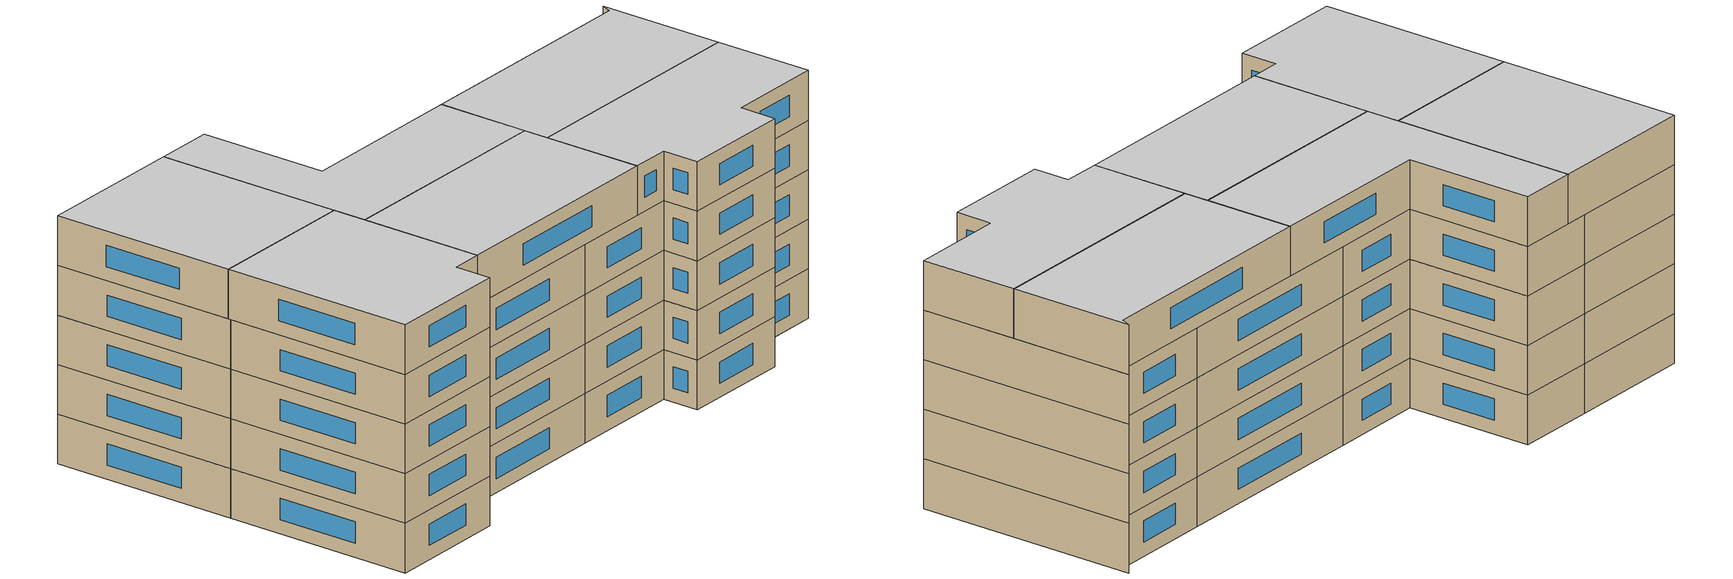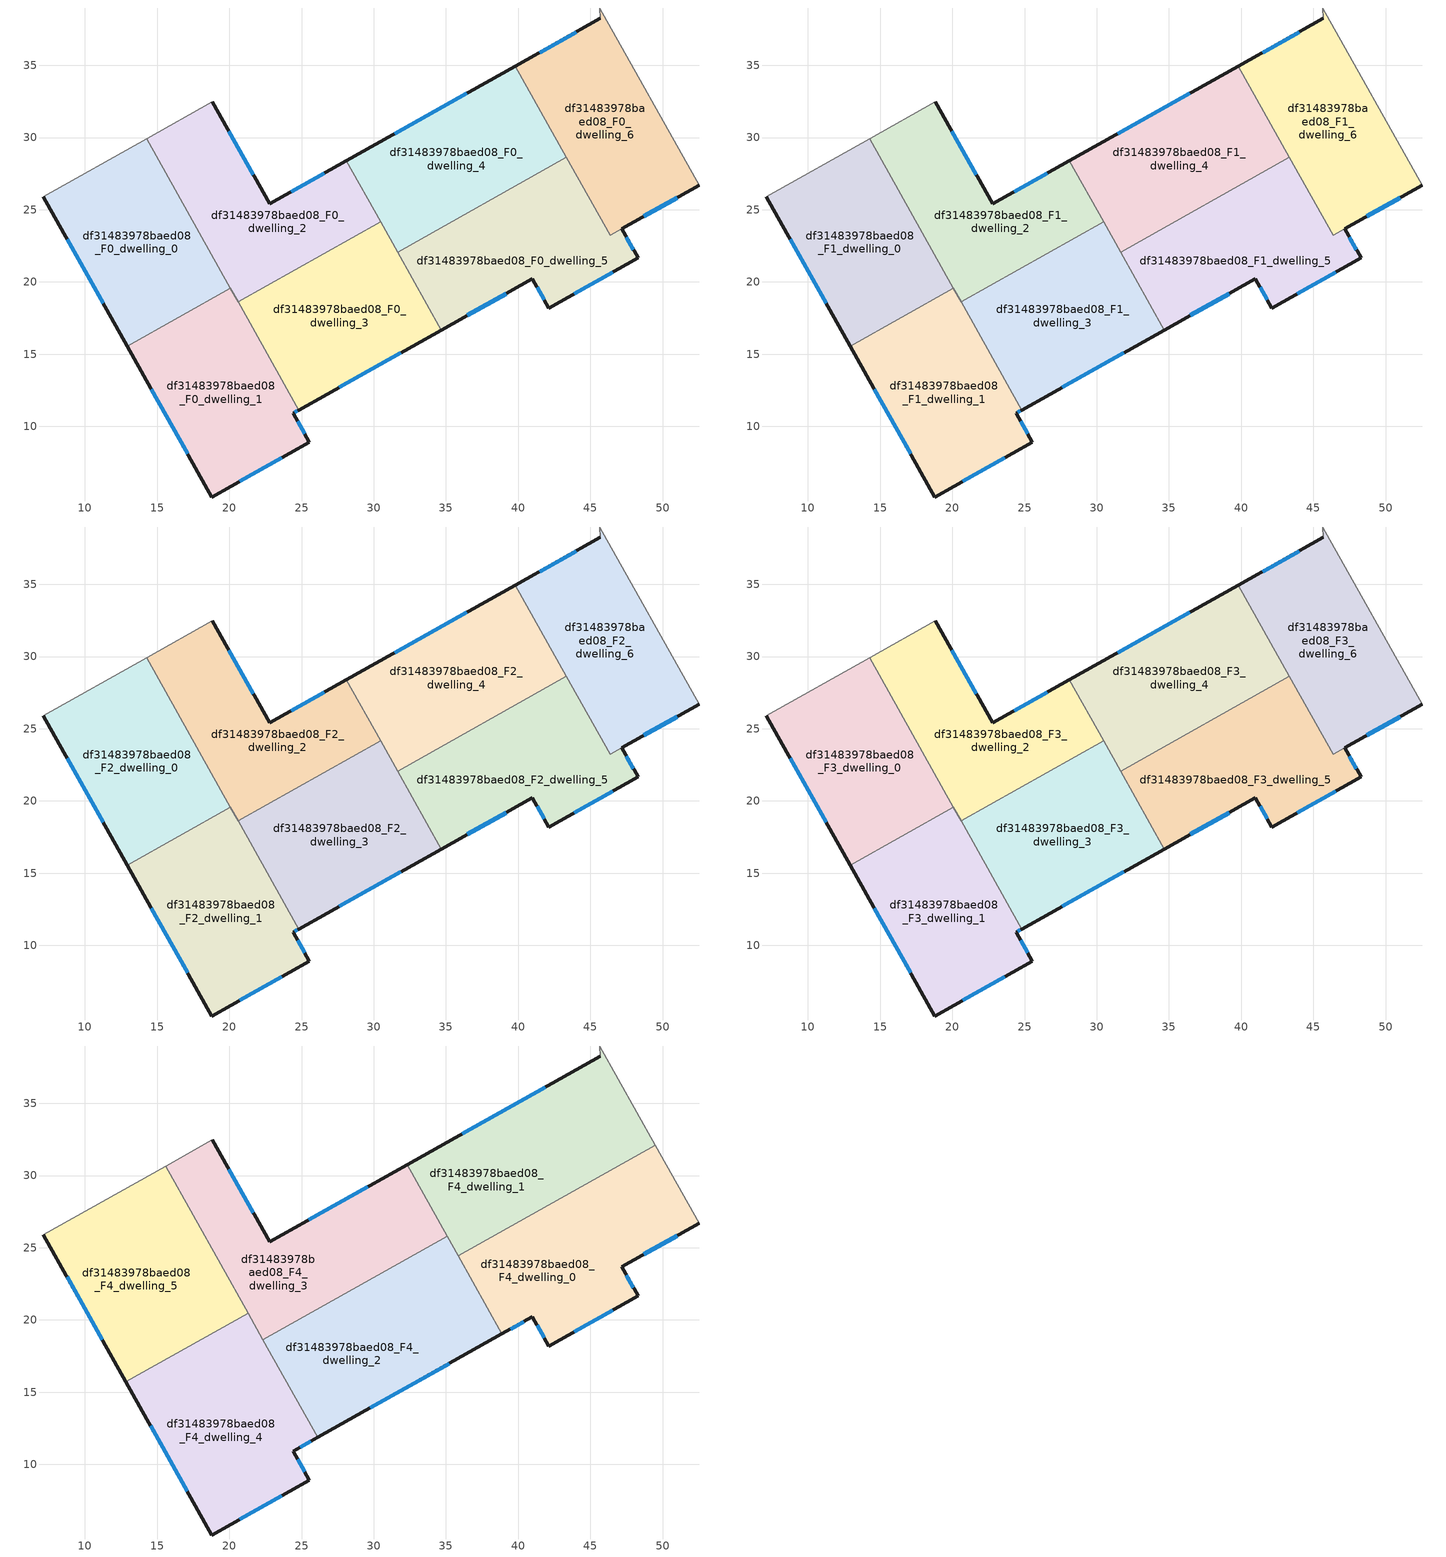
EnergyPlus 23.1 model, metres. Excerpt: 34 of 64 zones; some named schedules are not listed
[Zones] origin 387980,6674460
df31483978baed08_F0_dwelling_0
 floor ground (EU_floor_Construction): 14.27,29.92 20.07,19.57 12.93,15.57 7.12,25.91 z0
 wall outside (EU_wall_Construction): 7.12,25.91 12.93,15.57 z0:3
 wall to df31483978baed08_F0_dwelling_1 (EU_wall_Construction): 12.93,15.57 20.07,19.57 z0:3
 wall adiabatic (EU_wall_Construction): 14.27,29.92 7.12,25.91 z0:3
 wall to df31483978baed08_F0_dwelling_2 (EU_wall_Construction): 20.07,19.57 14.27,29.92 z0:3
 window (EU_Window_Construction): 8.78,22.96 11.27,18.52 z0.86:2.14
df31483978baed08_F0_dwelling_1
 floor ground (EU_floor_Construction): 20.07,19.57 24.8,11.13 24.42,10.91 25.55,8.9 18.79,5.11 12.93,15.57 z0
 wall outside (EU_wall_Construction): 12.93,15.57 18.79,5.11 25.55,8.9 24.42,10.91 24.8,11.13 z0:3
 wall to df31483978baed08_F0_dwelling_3 (EU_wall_Construction): 24.8,11.13 20.6,18.62 z0:3
 wall to df31483978baed08_F0_dwelling_2 (EU_wall_Construction): 20.6,18.62 20.07,19.57 z0:3
 window (EU_Window_Construction): 14.6,12.58 17.11,8.1 / 24.53,10.98 24.69,11.07 / 25.23,9.48 24.74,10.34 / 20.72,6.19 23.62,7.82 z0.86:2.14
df31483978baed08_F0_dwelling_2
 floor ground (EU_floor_Construction): 28.1,28.38 30.48,24.15 20.6,18.62 14.27,29.92 18.82,32.47 22.78,25.4 z0
 wall outside (EU_wall_Construction): 28.1,28.38 22.78,25.4 18.82,32.47 z0:3
 wall to df31483978baed08_F0_dwelling_3 (EU_wall_Construction): 20.6,18.62 30.48,24.15 z0:3
 wall adiabatic (EU_wall_Construction): 18.82,32.47 14.27,29.92 z0:3
 wall to df31483978baed08_F0_dwelling_4 (EU_wall_Construction): 30.48,24.15 28.1,28.38 z0:3
 window (EU_Window_Construction): 21.65,27.42 19.95,30.45 / 26.58,27.53 24.3,26.25 z0.86:2.14
df31483978baed08_F0_dwelling_3
 floor ground (EU_floor_Construction): 30.48,24.15 34.67,16.67 24.8,11.13 20.6,18.62 z0
 wall outside (EU_wall_Construction): 24.8,11.13 34.67,16.67 z0:3
 wall to df31483978baed08_F0_dwelling_5 (EU_wall_Construction): 34.67,16.67 31.65,22.06 z0:3
 wall to df31483978baed08_F0_dwelling_4 (EU_wall_Construction): 31.65,22.06 30.48,24.15 z0:3
 window (EU_Window_Construction): 27.62,12.71 31.85,15.09 z0.86:2.14
df31483978baed08_F0_dwelling_4
 floor ground (EU_floor_Construction): 39.8,34.94 43.34,28.62 31.65,22.06 28.1,28.38 z0
 wall outside (EU_wall_Construction): 39.8,34.94 28.1,28.38 z0:3
 wall to df31483978baed08_F0_dwelling_5 (EU_wall_Construction): 31.65,22.06 43.34,28.62 z0:3
 wall to df31483978baed08_F0_dwelling_6 (EU_wall_Construction): 43.34,28.62 39.8,34.94 z0:3
 window (EU_Window_Construction): 36.46,33.07 31.44,30.26 z0.86:2.14
df31483978baed08_F0_dwelling_5
 floor ground (EU_floor_Construction): 43.34,28.62 46.36,23.23 47.17,23.68 48.31,21.66 42.12,18.19 40.99,20.21 34.67,16.67 31.65,22.06 z0
 wall outside (EU_wall_Construction): 40.99,20.21 42.12,18.19 48.31,21.66 47.17,23.68 / 34.67,16.67 40.98,20.21 z0:3
 wall to df31483978baed08_F0_dwelling_6 (EU_wall_Construction): 47.17,23.68 46.36,23.23 43.34,28.62 z0:3
 window (EU_Window_Construction): 43.89,19.18 46.54,20.67 / 41.31,19.64 41.8,18.77 / 36.48,17.68 39.18,19.2 / 47.98,22.24 47.5,23.1 z0.86:2.14
df31483978baed08_F0_dwelling_6
 floor ground (EU_floor_Construction): 45.7,38.25 45.64,38.97 52.53,26.69 46.36,23.23 39.8,34.94 z0
 wall outside (EU_wall_Construction): 45.7,38.25 39.8,34.94 / 47.18,23.68 52.53,26.69 z0:3
 wall adiabatic (EU_wall_Construction): 52.53,26.69 45.64,38.97 45.7,38.25 z0:3
 window (EU_Window_Construction): 44.01,37.3 41.48,35.89 / 48.71,24.54 51,25.83 z0.86:2.14
df31483978baed08_F1_dwelling_0
 floor to df31483978baed08_F0_dwelling_0 (EU_floor_Construction): 14.27,29.92 20.07,19.57 12.93,15.57 7.12,25.91 z3
 wall outside (EU_wall_Construction): 7.12,25.91 12.93,15.57 z3:6
 wall to df31483978baed08_F1_dwelling_1 (EU_wall_Construction): 12.93,15.57 20.07,19.57 z3:6
 wall adiabatic (EU_wall_Construction): 14.27,29.92 7.12,25.91 z3:6
 wall to df31483978baed08_F1_dwelling_2 (EU_wall_Construction): 20.07,19.57 14.27,29.92 z3:6
 window (EU_Window_Construction): 8.78,22.96 11.27,18.52 z3.86:5.14
df31483978baed08_F1_dwelling_1
 floor to df31483978baed08_F0_dwelling_1 (EU_floor_Construction): 20.07,19.57 24.8,11.13 24.42,10.91 25.55,8.9 18.79,5.11 12.93,15.57 z3
 wall outside (EU_wall_Construction): 12.93,15.57 18.79,5.11 25.55,8.9 24.42,10.91 24.8,11.13 z3:6
 wall to df31483978baed08_F1_dwelling_3 (EU_wall_Construction): 24.8,11.13 20.6,18.62 z3:6
 wall to df31483978baed08_F1_dwelling_2 (EU_wall_Construction): 20.6,18.62 20.07,19.57 z3:6
 window (EU_Window_Construction): 14.6,12.58 17.11,8.1 / 24.53,10.98 24.69,11.07 / 25.23,9.48 24.74,10.34 / 20.72,6.19 23.62,7.82 z3.86:5.14
df31483978baed08_F1_dwelling_2
 floor to df31483978baed08_F0_dwelling_2 (EU_floor_Construction): 28.1,28.38 30.48,24.15 20.6,18.62 14.27,29.92 18.82,32.47 22.78,25.4 z3
 wall outside (EU_wall_Construction): 28.1,28.38 22.78,25.4 18.82,32.47 z3:6
 wall to df31483978baed08_F1_dwelling_3 (EU_wall_Construction): 20.6,18.62 30.48,24.15 z3:6
 wall adiabatic (EU_wall_Construction): 18.82,32.47 14.27,29.92 z3:6
 wall to df31483978baed08_F1_dwelling_4 (EU_wall_Construction): 30.48,24.15 28.1,28.38 z3:6
 window (EU_Window_Construction): 21.65,27.42 19.95,30.45 / 26.58,27.53 24.3,26.25 z3.86:5.14
df31483978baed08_F1_dwelling_3
 floor to df31483978baed08_F0_dwelling_3 (EU_floor_Construction): 30.48,24.15 34.67,16.67 24.8,11.13 20.6,18.62 z3
 wall outside (EU_wall_Construction): 24.8,11.13 34.67,16.67 z3:6
 wall to df31483978baed08_F1_dwelling_5 (EU_wall_Construction): 34.67,16.67 31.65,22.06 z3:6
 wall to df31483978baed08_F1_dwelling_4 (EU_wall_Construction): 31.65,22.06 30.48,24.15 z3:6
 window (EU_Window_Construction): 27.62,12.71 31.85,15.09 z3.86:5.14
df31483978baed08_F1_dwelling_4
 floor to df31483978baed08_F0_dwelling_4 (EU_floor_Construction): 39.8,34.94 43.34,28.62 31.65,22.06 28.1,28.38 z3
 wall outside (EU_wall_Construction): 39.8,34.94 28.1,28.38 z3:6
 wall to df31483978baed08_F1_dwelling_5 (EU_wall_Construction): 31.65,22.06 43.34,28.62 z3:6
 wall to df31483978baed08_F1_dwelling_6 (EU_wall_Construction): 43.34,28.62 39.8,34.94 z3:6
 window (EU_Window_Construction): 36.46,33.07 31.44,30.26 z3.86:5.14
df31483978baed08_F1_dwelling_5
 floor to df31483978baed08_F0_dwelling_5 (EU_floor_Construction): 43.34,28.62 46.36,23.23 47.17,23.68 48.31,21.66 42.12,18.19 40.98,20.21 34.67,16.67 31.65,22.06 z3
 wall outside (EU_wall_Construction): 40.99,20.21 42.12,18.19 48.31,21.66 47.17,23.68 / 34.67,16.67 40.98,20.21 z3:6
 wall to df31483978baed08_F1_dwelling_6 (EU_wall_Construction): 47.17,23.68 46.36,23.23 43.34,28.62 z3:6
 window (EU_Window_Construction): 43.89,19.18 46.54,20.67 / 41.31,19.64 41.8,18.77 / 36.48,17.68 39.18,19.2 / 47.98,22.24 47.5,23.1 z3.86:5.14
df31483978baed08_F1_dwelling_6
 floor to df31483978baed08_F0_dwelling_6 (EU_floor_Construction): 45.7,38.25 45.64,38.97 52.53,26.69 46.36,23.23 39.8,34.94 z3
 wall outside (EU_wall_Construction): 45.7,38.25 39.8,34.94 / 47.18,23.68 52.53,26.69 z3:6
 wall adiabatic (EU_wall_Construction): 52.53,26.69 45.64,38.97 45.7,38.25 z3:6
 window (EU_Window_Construction): 44.01,37.3 41.48,35.89 / 48.71,24.54 51,25.83 z3.86:5.14
df31483978baed08_F2_dwelling_0
 floor to df31483978baed08_F1_dwelling_0 (EU_floor_Construction): 14.27,29.92 20.07,19.57 12.93,15.57 7.12,25.91 z6
 wall outside (EU_wall_Construction): 7.12,25.91 12.93,15.57 z6:9
 wall to df31483978baed08_F2_dwelling_1 (EU_wall_Construction): 12.93,15.57 20.07,19.57 z6:9
 wall adiabatic (EU_wall_Construction): 14.27,29.92 7.12,25.91 z6:9
 wall to df31483978baed08_F2_dwelling_2 (EU_wall_Construction): 20.07,19.57 14.27,29.92 z6:9
 window (EU_Window_Construction): 8.78,22.96 11.27,18.52 z6.86:8.14
df31483978baed08_F2_dwelling_1
 floor to df31483978baed08_F1_dwelling_1 (EU_floor_Construction): 20.07,19.57 24.8,11.13 24.42,10.91 25.55,8.9 18.79,5.11 12.93,15.57 z6
 wall outside (EU_wall_Construction): 12.93,15.57 18.79,5.11 25.55,8.9 24.42,10.91 24.8,11.13 z6:9
 wall to df31483978baed08_F2_dwelling_3 (EU_wall_Construction): 24.8,11.13 20.6,18.62 z6:9
 wall to df31483978baed08_F2_dwelling_2 (EU_wall_Construction): 20.6,18.62 20.07,19.57 z6:9
 window (EU_Window_Construction): 14.6,12.58 17.11,8.1 / 24.53,10.98 24.69,11.07 / 25.23,9.48 24.74,10.34 / 20.72,6.19 23.62,7.82 z6.86:8.14
df31483978baed08_F2_dwelling_2
 floor to df31483978baed08_F1_dwelling_2 (EU_floor_Construction): 28.1,28.38 30.48,24.15 20.6,18.62 14.27,29.92 18.82,32.47 22.78,25.4 z6
 wall outside (EU_wall_Construction): 28.1,28.38 22.78,25.4 18.82,32.47 z6:9
 wall to df31483978baed08_F2_dwelling_3 (EU_wall_Construction): 20.6,18.62 30.48,24.15 z6:9
 wall adiabatic (EU_wall_Construction): 18.82,32.47 14.27,29.92 z6:9
 wall to df31483978baed08_F2_dwelling_4 (EU_wall_Construction): 30.48,24.15 28.1,28.38 z6:9
 window (EU_Window_Construction): 21.65,27.42 19.95,30.45 / 26.58,27.53 24.3,26.25 z6.86:8.14
df31483978baed08_F2_dwelling_3
 floor to df31483978baed08_F1_dwelling_3 (EU_floor_Construction): 30.48,24.15 34.67,16.67 24.8,11.13 20.6,18.62 z6
 wall outside (EU_wall_Construction): 24.8,11.13 34.67,16.67 z6:9
 wall to df31483978baed08_F2_dwelling_5 (EU_wall_Construction): 34.67,16.67 31.65,22.06 z6:9
 wall to df31483978baed08_F2_dwelling_4 (EU_wall_Construction): 31.65,22.06 30.48,24.15 z6:9
 window (EU_Window_Construction): 27.62,12.71 31.85,15.09 z6.86:8.14
df31483978baed08_F2_dwelling_4
 floor to df31483978baed08_F1_dwelling_4 (EU_floor_Construction): 39.8,34.94 43.34,28.62 31.65,22.06 28.1,28.38 z6
 wall outside (EU_wall_Construction): 39.8,34.94 28.1,28.38 z6:9
 wall to df31483978baed08_F2_dwelling_5 (EU_wall_Construction): 31.65,22.06 43.34,28.62 z6:9
 wall to df31483978baed08_F2_dwelling_6 (EU_wall_Construction): 43.34,28.62 39.8,34.94 z6:9
 window (EU_Window_Construction): 36.46,33.07 31.44,30.26 z6.86:8.14
df31483978baed08_F2_dwelling_5
 floor to df31483978baed08_F1_dwelling_5 (EU_floor_Construction): 43.34,28.62 46.36,23.23 47.17,23.68 48.31,21.66 42.12,18.19 40.98,20.21 34.67,16.67 31.65,22.06 z6
 wall outside (EU_wall_Construction): 40.99,20.21 42.12,18.19 48.31,21.66 47.17,23.68 / 34.67,16.67 40.98,20.21 z6:9
 wall to df31483978baed08_F2_dwelling_6 (EU_wall_Construction): 47.17,23.68 46.36,23.23 43.34,28.62 z6:9
 window (EU_Window_Construction): 43.89,19.18 46.54,20.67 / 41.31,19.64 41.8,18.77 / 36.48,17.68 39.18,19.2 / 47.98,22.24 47.5,23.1 z6.86:8.14
df31483978baed08_F2_dwelling_6
 floor to df31483978baed08_F1_dwelling_6 (EU_floor_Construction): 45.7,38.25 45.64,38.97 52.53,26.69 46.36,23.23 39.8,34.94 z6
 wall outside (EU_wall_Construction): 45.7,38.25 39.8,34.94 / 47.18,23.68 52.53,26.69 z6:9
 wall adiabatic (EU_wall_Construction): 52.53,26.69 45.64,38.97 45.7,38.25 z6:9
 window (EU_Window_Construction): 44.01,37.3 41.48,35.89 / 48.71,24.54 51,25.83 z6.86:8.14
df31483978baed08_F3_dwelling_0
 floor to df31483978baed08_F2_dwelling_0 (EU_floor_Construction): 14.27,29.92 20.07,19.57 12.93,15.57 7.12,25.91 z9
 wall outside (EU_wall_Construction): 7.12,25.91 12.93,15.57 z9:12
 wall to df31483978baed08_F3_dwelling_1 (EU_wall_Construction): 12.93,15.57 20.07,19.57 z9:12
 wall adiabatic (EU_wall_Construction): 14.27,29.92 7.12,25.91 z9:12
 wall to df31483978baed08_F3_dwelling_2 (EU_wall_Construction): 20.07,19.57 14.27,29.92 z9:12
 window (EU_Window_Construction): 8.78,22.96 11.27,18.52 z9.86:11.14
df31483978baed08_F3_dwelling_1
 floor to df31483978baed08_F2_dwelling_1 (EU_floor_Construction): 20.07,19.57 24.8,11.13 24.42,10.91 25.55,8.9 18.79,5.11 12.93,15.57 z9
 wall outside (EU_wall_Construction): 12.93,15.57 18.79,5.11 25.55,8.9 24.42,10.91 24.8,11.13 z9:12
 wall to df31483978baed08_F3_dwelling_3 (EU_wall_Construction): 24.8,11.13 20.6,18.62 z9:12
 wall to df31483978baed08_F3_dwelling_2 (EU_wall_Construction): 20.6,18.62 20.07,19.57 z9:12
 window (EU_Window_Construction): 14.6,12.58 17.11,8.1 / 24.53,10.98 24.69,11.07 / 25.23,9.48 24.74,10.34 / 20.72,6.19 23.62,7.82 z9.86:11.14
df31483978baed08_F3_dwelling_2
 floor to df31483978baed08_F2_dwelling_2 (EU_floor_Construction): 28.1,28.38 30.48,24.15 20.6,18.62 14.27,29.92 18.82,32.47 22.78,25.4 z9
 wall outside (EU_wall_Construction): 28.1,28.38 22.78,25.4 18.82,32.47 z9:12
 wall to df31483978baed08_F3_dwelling_3 (EU_wall_Construction): 20.6,18.62 30.48,24.15 z9:12
 wall adiabatic (EU_wall_Construction): 18.82,32.47 14.27,29.92 z9:12
 wall to df31483978baed08_F3_dwelling_4 (EU_wall_Construction): 30.48,24.15 28.1,28.38 z9:12
 window (EU_Window_Construction): 21.65,27.42 19.95,30.45 / 26.58,27.53 24.3,26.25 z9.86:11.14
df31483978baed08_F3_dwelling_3
 floor to df31483978baed08_F2_dwelling_3 (EU_floor_Construction): 30.48,24.15 34.67,16.67 24.8,11.13 20.6,18.62 z9
 wall outside (EU_wall_Construction): 24.8,11.13 34.67,16.67 z9:12
 wall to df31483978baed08_F3_dwelling_5 (EU_wall_Construction): 34.67,16.67 31.65,22.06 z9:12
 wall to df31483978baed08_F3_dwelling_4 (EU_wall_Construction): 31.65,22.06 30.48,24.15 z9:12
 window (EU_Window_Construction): 27.62,12.71 31.85,15.09 z9.86:11.14
 ceiling adiabatic (EU_roof_Construction): 34.67,16.67 30.48,24.15 20.6,18.62 24.8,11.13 z12
df31483978baed08_F3_dwelling_4
 floor to df31483978baed08_F2_dwelling_4 (EU_floor_Construction): 39.8,34.94 43.34,28.62 31.65,22.06 28.1,28.38 z9
 wall outside (EU_wall_Construction): 39.8,34.94 28.1,28.38 z9:12
 wall to df31483978baed08_F3_dwelling_5 (EU_wall_Construction): 31.65,22.06 43.34,28.62 z9:12
 wall to df31483978baed08_F3_dwelling_6 (EU_wall_Construction): 43.34,28.62 39.8,34.94 z9:12
 window (EU_Window_Construction): 36.46,33.07 31.44,30.26 z9.86:11.14
 ceiling adiabatic (EU_roof_Construction): 43.34,28.63 39.8,34.94 32.31,30.74 35.85,24.43 z12
df31483978baed08_F3_dwelling_5
 floor to df31483978baed08_F2_dwelling_5 (EU_floor_Construction): 43.34,28.62 46.36,23.23 47.17,23.68 48.31,21.66 42.12,18.19 40.98,20.21 34.67,16.67 31.65,22.06 z9
 wall outside (EU_wall_Construction): 40.99,20.21 42.12,18.19 48.31,21.66 47.17,23.68 / 34.67,16.67 40.98,20.21 z9:12
 wall to df31483978baed08_F3_dwelling_6 (EU_wall_Construction): 47.17,23.68 46.36,23.23 43.34,28.62 z9:12
 window (EU_Window_Construction): 43.89,19.18 46.54,20.67 / 41.31,19.64 41.8,18.77 / 36.48,17.68 39.18,19.2 / 47.98,22.24 47.5,23.1 z9.86:11.14
df31483978baed08_F3_dwelling_6
 floor to df31483978baed08_F2_dwelling_6 (EU_floor_Construction): 45.7,38.25 45.64,38.97 52.53,26.69 46.36,23.23 39.8,34.94 z9
 wall outside (EU_wall_Construction): 45.7,38.25 39.8,34.94 / 47.18,23.68 52.53,26.69 z9:12
 wall adiabatic (EU_wall_Construction): 52.53,26.69 45.64,38.97 45.7,38.25 z9:12
 window (EU_Window_Construction): 44.01,37.3 41.48,35.89 / 48.71,24.54 51,25.83 z9.86:11.14
df31483978baed08_F4_dwelling_0
 floor to df31483978baed08_F3_dwelling_5 (EU_floor_Construction): 43.34,28.62 46.36,23.23 47.17,23.68 48.31,21.66 42.12,18.19 40.99,20.21 38.88,19.03 35.85,24.42 z12
 floor to df31483978baed08_F3_dwelling_6 (EU_floor_Construction): 49.5,32.09 52.53,26.69 46.36,23.23 43.34,28.63 z12
 floor to df31483978baed08_F3_dwelling_4 (EU_floor_Construction): 43.34,28.63 43.34,28.62 35.85,24.42 35.85,24.43 z12
 wall outside (EU_wall_Construction): 38.88,19.03 40.99,20.21 42.12,18.19 48.31,21.66 47.17,23.68 52.53,26.69 z12:15
 wall adiabatic (EU_wall_Construction): 52.53,26.69 49.5,32.09 z12:15
 wall to df31483978baed08_F4_dwelling_2 (EU_wall_Construction): 35.85,24.43 38.88,19.03 z12:15
 wall to df31483978baed08_F4_dwelling_1 (EU_wall_Construction): 49.5,32.09 35.85,24.43 z12:15
 window (EU_Window_Construction): 41.31,19.64 41.8,18.77 / 39.48,19.37 40.39,19.87 / 48.7,24.54 51,25.83 / 47.98,22.24 47.5,23.1 / 43.89,19.18 46.54,20.67 z12.86:14.14
 ceiling to df31483978baed08_F5_dwelling_0 (EU_floor_Construction): 48.31,21.66 47.17,23.68 52.53,26.69 49.5,32.09 35.85,24.43 38.88,19.03 40.99,20.21 42.12,18.19 z15
df31483978baed08_F4_dwelling_1
 floor adiabatic (EU_floor_Construction): 39.8,34.94 43.34,28.63 35.85,24.43 32.31,30.74 z12
 floor to df31483978baed08_F3_dwelling_6 (EU_floor_Construction): 45.64,38.97 49.5,32.09 43.34,28.63 39.8,34.94 45.7,38.25 z12
 wall outside (EU_wall_Construction): 45.7,38.25 32.31,30.74 z12:15
 wall adiabatic (EU_wall_Construction): 49.5,32.09 45.64,38.97 45.7,38.25 z12:15
 wall to df31483978baed08_F4_dwelling_3 (EU_wall_Construction): 32.31,30.74 35.09,25.78 z12:15
 wall to df31483978baed08_F4_dwelling_2 (EU_wall_Construction): 35.09,25.78 35.85,24.43 z12:15
 window (EU_Window_Construction): 41.87,36.1 36.13,32.89 z12.86:14.14
 ceiling to df31483978baed08_F5_dwelling_1 (EU_floor_Construction): 49.5,32.09 45.64,38.97 45.7,38.25 32.31,30.74 35.85,24.43 z15
df31483978baed08_F4_dwelling_2
 floor adiabatic (EU_floor_Construction): 30.89,23.42 34.67,16.67 26.11,11.87 22.33,18.62 z12
 floor to df31483978baed08_F3_dwelling_5 (EU_floor_Construction): 35.85,24.42 38.88,19.03 34.67,16.67 31.65,22.06 z12
 floor to df31483978baed08_F3_dwelling_4 (EU_floor_Construction): 35.09,25.78 35.85,24.42 31.65,22.06 30.89,23.42 z12
 wall outside (EU_wall_Construction): 26.11,11.87 38.88,19.03 z12:15
 wall to df31483978baed08_F4_dwelling_3 (EU_wall_Construction): 35.09,25.78 22.33,18.62 z12:15
 wall to df31483978baed08_F4_dwelling_4 (EU_wall_Construction): 22.33,18.62 26.11,11.87 z12:15
 window (EU_Window_Construction): 29.76,13.91 35.23,16.98 z12.86:14.14
 ceiling to df31483978baed08_F5_dwelling_2 (EU_floor_Construction): 38.88,19.03 35.09,25.78 22.33,18.62 26.11,11.87 z15
df31483978baed08_F4_dwelling_3
 floor to df31483978baed08_F3_dwelling_2 (EU_floor_Construction): 28.1,28.38 30.48,24.15 21.92,19.35 15.58,30.65 18.82,32.47 22.78,25.4 z12
 floor to df31483978baed08_F3_dwelling_4 (EU_floor_Construction): 32.31,30.74 35.09,25.78 30.89,23.42 28.1,28.38 z12
 floor adiabatic (EU_floor_Construction): 30.48,24.15 30.89,23.42 22.33,18.62 21.92,19.35 z12
 wall outside (EU_wall_Construction): 32.31,30.74 22.78,25.4 18.82,32.47 z12:15
 wall adiabatic (EU_wall_Construction): 18.82,32.47 15.58,30.65 z12:15
 wall to df31483978baed08_F4_dwelling_5 (EU_wall_Construction): 15.58,30.65 21.3,20.45 z12:15
 wall to df31483978baed08_F4_dwelling_4 (EU_wall_Construction): 21.3,20.45 22.33,18.62 z12:15
 window (EU_Window_Construction): 29.59,29.22 25.5,26.93 / 21.65,27.42 19.95,30.45 z12.86:14.14
 ceiling to df31483978baed08_F5_dwelling_3 (EU_floor_Construction): 35.09,25.78 32.31,30.74 22.78,25.4 18.82,32.47 15.58,30.65 22.33,18.62 z15
df31483978baed08_F4_dwelling_4
 floor to df31483978baed08_F3_dwelling_1 (EU_floor_Construction): 20.07,19.57 24.8,11.13 24.42,10.91 25.55,8.9 18.79,5.11 12.93,15.57 z12
 floor to df31483978baed08_F3_dwelling_2 (EU_floor_Construction): 21.3,20.45 21.92,19.35 20.6,18.62 20.07,19.57 19.99,19.72 z12
 floor adiabatic (EU_floor_Construction): 21.92,19.35 26.11,11.87 24.8,11.13 20.6,18.62 z12
 floor to df31483978baed08_F3_dwelling_0 (EU_floor_Construction): 19.99,19.72 20.07,19.57 12.93,15.57 12.84,15.71 z12
 wall outside (EU_wall_Construction): 12.84,15.71 18.79,5.11 25.55,8.9 24.42,10.91 26.11,11.87 z12:15
 wall to df31483978baed08_F4_dwelling_5 (EU_wall_Construction): 21.3,20.45 12.84,15.71 z12:15
 window (EU_Window_Construction): 24.9,11.19 25.63,11.59 / 25.23,9.48 24.74,10.34 / 20.72,6.19 23.62,7.82 / 14.54,12.68 17.09,8.14 z12.86:14.14
 ceiling to df31483978baed08_F5_dwelling_4 (EU_floor_Construction): 25.55,8.9 24.42,10.91 26.11,11.87 21.3,20.45 12.84,15.71 18.79,5.11 z15
df31483978baed08_F4_dwelling_5
 floor to df31483978baed08_F3_dwelling_0 (EU_floor_Construction): 14.27,29.92 19.99,19.72 12.84,15.71 7.12,25.91 z12
 floor to df31483978baed08_F3_dwelling_2 (EU_floor_Construction): 15.58,30.65 21.3,20.45 19.99,19.72 14.27,29.92 z12
 wall outside (EU_wall_Construction): 7.12,25.91 12.84,15.71 z12:15
 wall adiabatic (EU_wall_Construction): 15.58,30.65 7.12,25.91 z12:15
 window (EU_Window_Construction): 8.76,23 11.21,18.63 z12.86:14.14
 ceiling to df31483978baed08_F5_dwelling_5 (EU_floor_Construction): 21.3,20.45 15.58,30.65 7.12,25.91 12.84,15.71 z15
[Building]
EU S2 Campaign: North Axis=0; Terrain=City; Solar Distribution=FullExterior
[Site:Location]
Helsinki-Vantaa.AP: Latitude=60.317; Longitude=24.963; Time Zone=2; Elevation=54.6
[SizingPeriod:WeatherFileDays]
AnnualSizingPeriod: Begin Month=1; Begin Day of Month=1; End Month=12; End Day of Month=31; Day of Week for Start Day=Monday; Use Weather File Daylight Saving Period=No; Use Weather File Rain and Snow Indicators=No
[MATERIAL]
EU_InternalMass_Material: Roughness=MediumRough; Thickness=0.1; Conductivity=1; Density=1800; Specific Heat=900; Thermal Absorptance=0.9; Solar Absorptance=0.7; Visible Absorptance=0.7
[MATERIAL:NOMASS] Roughness=MediumRough; Thermal Absorptance=0.9; Solar Absorptance=0.7; Visible Absorptance=0.7
Name | Thermal Resistance
EU_wall_NoMass | 5.91765
EU_roof_NoMass | 11.1778
EU_floor_NoMass | 6.2875
[WINDOWMATERIAL:SIMPLEGLAZINGSYSTEM]
EU_Window_SimpleGlazing: UFactor=0.994035; Solar Heat Gain Coefficient=0.7; Visible Transmittance=0.7
[CONSTRUCTION]
EU_wall_Construction: EU_wall_NoMass
EU_roof_Construction: EU_roof_NoMass
EU_floor_Construction: EU_floor_NoMass
EU_Window_Construction: EU_Window_SimpleGlazing
EU_InternalMass_Construction: EU_InternalMass_Material
[ZONE] Type=1; Multiplier=1; Ceiling Height=autocalculate; Floor Area=autocalculate; Part of Total Floor Area=Yes
Name | Volume
df31483978baed08_F0_dwelling_0; df31483978baed08_F1_dwelling_0; df31483978baed08_F2_dwelling_0; df31483978baed08_F3_dwelling_0 | 291.485
df31483978baed08_F4_dwelling_0 | 340.071
df31483978baed08_F0_dwelling_1; df31483978baed08_F1_dwelling_1; df31483978baed08_F2_dwelling_1; df31483978baed08_F3_dwelling_1 | 291.486
df31483978baed08_F4_dwelling_1 | 340.05
df31483978baed08_F0_dwelling_2; df31483978baed08_F1_dwelling_2; df31483978baed08_F2_dwelling_2; df31483978baed08_F3_dwelling_2 | 291.502
df31483978baed08_F4_dwelling_2 | 340.061
df31483978baed08_F0_dwelling_3; df31483978baed08_F1_dwelling_3; df31483978baed08_F2_dwelling_3; df31483978baed08_F3_dwelling_3 | 291.442
df31483978baed08_F4_dwelling_3 | 340.048
df31483978baed08_F0_dwelling_4; df31483978baed08_F1_dwelling_4; df31483978baed08_F2_dwelling_4; df31483978baed08_F3_dwelling_4 | 291.474
df31483978baed08_F4_dwelling_4 | 340.058
df31483978baed08_F0_dwelling_5 | 297.938
df31483978baed08_F1_dwelling_5; df31483978baed08_F2_dwelling_5; df31483978baed08_F3_dwelling_5 | 297.968
df31483978baed08_F4_dwelling_5 | 340.039
df31483978baed08_F0_dwelling_6; df31483978baed08_F1_dwelling_6; df31483978baed08_F2_dwelling_6; df31483978baed08_F3_dwelling_6 | 285.006
[INTERNALMASS] Construction=EU_InternalMass_Construction
Name | Zone or ZoneList | Surface Area
df31483978baed08_F0_dwelling_0_EU_InternalMass | df31483978baed08_F0_dwelling_0 | 97.1605
df31483978baed08_F0_dwelling_1_EU_InternalMass | df31483978baed08_F0_dwelling_1 | 97.1608
df31483978baed08_F0_dwelling_2_EU_InternalMass | df31483978baed08_F0_dwelling_2 | 97.1667
df31483978baed08_F0_dwelling_3_EU_InternalMass | df31483978baed08_F0_dwelling_3 | 97.1446
df31483978baed08_F0_dwelling_4_EU_InternalMass | df31483978baed08_F0_dwelling_4 | 97.1583
df31483978baed08_F0_dwelling_5_EU_InternalMass | df31483978baed08_F0_dwelling_5 | 99.3127
df31483978baed08_F0_dwelling_6_EU_InternalMass | df31483978baed08_F0_dwelling_6 | 95.0035
df31483978baed08_F1_dwelling_0_EU_InternalMass | df31483978baed08_F1_dwelling_0 | 97.1605
df31483978baed08_F1_dwelling_1_EU_InternalMass | df31483978baed08_F1_dwelling_1 | 97.1608
df31483978baed08_F1_dwelling_2_EU_InternalMass | df31483978baed08_F1_dwelling_2 | 97.1667
df31483978baed08_F1_dwelling_3_EU_InternalMass | df31483978baed08_F1_dwelling_3 | 97.1446
df31483978baed08_F1_dwelling_4_EU_InternalMass | df31483978baed08_F1_dwelling_4 | 97.1583
df31483978baed08_F1_dwelling_5_EU_InternalMass | df31483978baed08_F1_dwelling_5 | 99.3127
df31483978baed08_F1_dwelling_6_EU_InternalMass | df31483978baed08_F1_dwelling_6 | 95.0035
df31483978baed08_F2_dwelling_0_EU_InternalMass | df31483978baed08_F2_dwelling_0 | 97.1605
df31483978baed08_F2_dwelling_1_EU_InternalMass | df31483978baed08_F2_dwelling_1 | 97.1608
df31483978baed08_F2_dwelling_2_EU_InternalMass | df31483978baed08_F2_dwelling_2 | 97.1667
df31483978baed08_F2_dwelling_3_EU_InternalMass | df31483978baed08_F2_dwelling_3 | 97.1446
df31483978baed08_F2_dwelling_4_EU_InternalMass | df31483978baed08_F2_dwelling_4 | 97.1583
df31483978baed08_F2_dwelling_5_EU_InternalMass | df31483978baed08_F2_dwelling_5 | 99.3127
df31483978baed08_F2_dwelling_6_EU_InternalMass | df31483978baed08_F2_dwelling_6 | 95.0035
df31483978baed08_F3_dwelling_0_EU_InternalMass | df31483978baed08_F3_dwelling_0 | 97.1605
df31483978baed08_F3_dwelling_1_EU_InternalMass | df31483978baed08_F3_dwelling_1 | 97.1608
df31483978baed08_F3_dwelling_2_EU_InternalMass | df31483978baed08_F3_dwelling_2 | 97.1667
df31483978baed08_F3_dwelling_3_EU_InternalMass | df31483978baed08_F3_dwelling_3 | 97.1446
df31483978baed08_F3_dwelling_4_EU_InternalMass | df31483978baed08_F3_dwelling_4 | 97.1583
df31483978baed08_F3_dwelling_5_EU_InternalMass | df31483978baed08_F3_dwelling_5 | 99.3127
df31483978baed08_F3_dwelling_6_EU_InternalMass | df31483978baed08_F3_dwelling_6 | 95.0035
df31483978baed08_F4_dwelling_0_EU_InternalMass | df31483978baed08_F4_dwelling_0 | 113.357
df31483978baed08_F4_dwelling_1_EU_InternalMass | df31483978baed08_F4_dwelling_1 | 113.35
df31483978baed08_F4_dwelling_2_EU_InternalMass | df31483978baed08_F4_dwelling_2 | 113.353
df31483978baed08_F4_dwelling_3_EU_InternalMass | df31483978baed08_F4_dwelling_3 | 113.349
df31483978baed08_F4_dwelling_4_EU_InternalMass | df31483978baed08_F4_dwelling_4 | 113.353
df31483978baed08_F4_dwelling_5_EU_InternalMass | df31483978baed08_F4_dwelling_5 | 113.346
[OTHEREQUIPMENT] Fuel Type=Electricity; Design Level Calculation Method=Watts/Area; Power per Zone Floor Area=1; Fraction Latent=0; Fraction Radiant=0; Fraction Lost=0; Carbon Dioxide Generation Rate=0; EndUse Subcategory=EU_Step8_InternalGains
Name | Zone or ZoneList or Space or SpaceList | Schedule
EU_Step8_InternalGain_df31483978baed08_F0_dwelling_0_f000 | df31483978baed08_F0_dwelling_0 | EU_Step8_GainSchedule_df31483978baed08_F0_dwelling_0_f000
EU_Step8_InternalGain_df31483978baed08_F0_dwelling_1_f000 | df31483978baed08_F0_dwelling_1 | EU_Step8_GainSchedule_df31483978baed08_F0_dwelling_1_f000
EU_Step8_InternalGain_df31483978baed08_F0_dwelling_2_f000 | df31483978baed08_F0_dwelling_2 | EU_Step8_GainSchedule_df31483978baed08_F0_dwelling_2_f000
EU_Step8_InternalGain_df31483978baed08_F0_dwelling_3_f000 | df31483978baed08_F0_dwelling_3 | EU_Step8_GainSchedule_df31483978baed08_F0_dwelling_3_f000
EU_Step8_InternalGain_df31483978baed08_F0_dwelling_4_f000 | df31483978baed08_F0_dwelling_4 | EU_Step8_GainSchedule_df31483978baed08_F0_dwelling_4_f000
EU_Step8_InternalGain_df31483978baed08_F0_dwelling_5_f000 | df31483978baed08_F0_dwelling_5 | EU_Step8_GainSchedule_df31483978baed08_F0_dwelling_5_f000
EU_Step8_InternalGain_df31483978baed08_F0_dwelling_6_f000 | df31483978baed08_F0_dwelling_6 | EU_Step8_GainSchedule_df31483978baed08_F0_dwelling_6_f000
EU_Step8_InternalGain_df31483978baed08_F1_dwelling_0_f000 | df31483978baed08_F1_dwelling_0 | EU_Step8_GainSchedule_df31483978baed08_F1_dwelling_0_f000
EU_Step8_InternalGain_df31483978baed08_F1_dwelling_1_f000 | df31483978baed08_F1_dwelling_1 | EU_Step8_GainSchedule_df31483978baed08_F1_dwelling_1_f000
EU_Step8_InternalGain_df31483978baed08_F1_dwelling_2_f000 | df31483978baed08_F1_dwelling_2 | EU_Step8_GainSchedule_df31483978baed08_F1_dwelling_2_f000
EU_Step8_InternalGain_df31483978baed08_F1_dwelling_3_f000 | df31483978baed08_F1_dwelling_3 | EU_Step8_GainSchedule_df31483978baed08_F1_dwelling_3_f000
EU_Step8_InternalGain_df31483978baed08_F1_dwelling_4_f000 | df31483978baed08_F1_dwelling_4 | EU_Step8_GainSchedule_df31483978baed08_F1_dwelling_4_f000
EU_Step8_InternalGain_df31483978baed08_F1_dwelling_5_f000 | df31483978baed08_F1_dwelling_5 | EU_Step8_GainSchedule_df31483978baed08_F1_dwelling_5_f000
EU_Step8_InternalGain_df31483978baed08_F1_dwelling_6_f000 | df31483978baed08_F1_dwelling_6 | EU_Step8_GainSchedule_df31483978baed08_F1_dwelling_6_f000
EU_Step8_InternalGain_df31483978baed08_F2_dwelling_0_f000 | df31483978baed08_F2_dwelling_0 | EU_Step8_GainSchedule_df31483978baed08_F2_dwelling_0_f000
EU_Step8_InternalGain_df31483978baed08_F2_dwelling_1_f000 | df31483978baed08_F2_dwelling_1 | EU_Step8_GainSchedule_df31483978baed08_F2_dwelling_1_f000
EU_Step8_InternalGain_df31483978baed08_F2_dwelling_2_f000 | df31483978baed08_F2_dwelling_2 | EU_Step8_GainSchedule_df31483978baed08_F2_dwelling_2_f000
EU_Step8_InternalGain_df31483978baed08_F2_dwelling_3_f000 | df31483978baed08_F2_dwelling_3 | EU_Step8_GainSchedule_df31483978baed08_F2_dwelling_3_f000
EU_Step8_InternalGain_df31483978baed08_F2_dwelling_4_f000 | df31483978baed08_F2_dwelling_4 | EU_Step8_GainSchedule_df31483978baed08_F2_dwelling_4_f000
EU_Step8_InternalGain_df31483978baed08_F2_dwelling_5_f000 | df31483978baed08_F2_dwelling_5 | EU_Step8_GainSchedule_df31483978baed08_F2_dwelling_5_f000
EU_Step8_InternalGain_df31483978baed08_F2_dwelling_6_f000 | df31483978baed08_F2_dwelling_6 | EU_Step8_GainSchedule_df31483978baed08_F2_dwelling_6_f000
EU_Step8_InternalGain_df31483978baed08_F3_dwelling_0_f000 | df31483978baed08_F3_dwelling_0 | EU_Step8_GainSchedule_df31483978baed08_F3_dwelling_0_f000
EU_Step8_InternalGain_df31483978baed08_F3_dwelling_1_f000 | df31483978baed08_F3_dwelling_1 | EU_Step8_GainSchedule_df31483978baed08_F3_dwelling_1_f000
EU_Step8_InternalGain_df31483978baed08_F3_dwelling_2_f000 | df31483978baed08_F3_dwelling_2 | EU_Step8_GainSchedule_df31483978baed08_F3_dwelling_2_f000
EU_Step8_InternalGain_df31483978baed08_F3_dwelling_3_f000 | df31483978baed08_F3_dwelling_3 | EU_Step8_GainSchedule_df31483978baed08_F3_dwelling_3_f000
EU_Step8_InternalGain_df31483978baed08_F3_dwelling_4_f000 | df31483978baed08_F3_dwelling_4 | EU_Step8_GainSchedule_df31483978baed08_F3_dwelling_4_f000
EU_Step8_InternalGain_df31483978baed08_F3_dwelling_5_f000 | df31483978baed08_F3_dwelling_5 | EU_Step8_GainSchedule_df31483978baed08_F3_dwelling_5_f000
EU_Step8_InternalGain_df31483978baed08_F3_dwelling_6_f000 | df31483978baed08_F3_dwelling_6 | EU_Step8_GainSchedule_df31483978baed08_F3_dwelling_6_f000
EU_Step8_InternalGain_df31483978baed08_F4_dwelling_0_f000 | df31483978baed08_F4_dwelling_0 | EU_Step8_GainSchedule_df31483978baed08_F4_dwelling_0_f000
EU_Step8_InternalGain_df31483978baed08_F4_dwelling_1_f000 | df31483978baed08_F4_dwelling_1 | EU_Step8_GainSchedule_df31483978baed08_F4_dwelling_1_f000
EU_Step8_InternalGain_df31483978baed08_F4_dwelling_2_f000 | df31483978baed08_F4_dwelling_2 | EU_Step8_GainSchedule_df31483978baed08_F4_dwelling_2_f000
EU_Step8_InternalGain_df31483978baed08_F4_dwelling_3_f000 | df31483978baed08_F4_dwelling_3 | EU_Step8_GainSchedule_df31483978baed08_F4_dwelling_3_f000
EU_Step8_InternalGain_df31483978baed08_F4_dwelling_4_f000 | df31483978baed08_F4_dwelling_4 | EU_Step8_GainSchedule_df31483978baed08_F4_dwelling_4_f000
EU_Step8_InternalGain_df31483978baed08_F4_dwelling_5_f000 | df31483978baed08_F4_dwelling_5 | EU_Step8_GainSchedule_df31483978baed08_F4_dwelling_5_f000
[ZONEVENTILATION:DESIGNFLOWRATE] Schedule=EU_AlwaysOn; Design Flow Rate Calculation Method=AirChanges/Hour; Air Changes per Hour=0.596421; Ventilation Type=Natural; Fan Pressure Rise=0; Fan Total Efficiency=1; Constant Term Coefficient=1; Temperature Term Coefficient=0; Velocity Term Coefficient=0; Velocity Squared Term Coefficient=0; Minimum Indoor Temperature=-100; Maximum Indoor Temperature=100; Delta Temperature=-100; Minimum Outdoor Temperature=-100; Maximum Outdoor Temperature=100; Maximum Wind Speed=40
Name | Zone or ZoneList or Space or SpaceList
EU_ConstantAir_df31483978baed08_F0_dwelling_0 | df31483978baed08_F0_dwelling_0
EU_ConstantAir_df31483978baed08_F0_dwelling_1 | df31483978baed08_F0_dwelling_1
EU_ConstantAir_df31483978baed08_F0_dwelling_2 | df31483978baed08_F0_dwelling_2
EU_ConstantAir_df31483978baed08_F0_dwelling_3 | df31483978baed08_F0_dwelling_3
EU_ConstantAir_df31483978baed08_F0_dwelling_4 | df31483978baed08_F0_dwelling_4
EU_ConstantAir_df31483978baed08_F0_dwelling_5 | df31483978baed08_F0_dwelling_5
EU_ConstantAir_df31483978baed08_F0_dwelling_6 | df31483978baed08_F0_dwelling_6
EU_ConstantAir_df31483978baed08_F1_dwelling_0 | df31483978baed08_F1_dwelling_0
EU_ConstantAir_df31483978baed08_F1_dwelling_1 | df31483978baed08_F1_dwelling_1
EU_ConstantAir_df31483978baed08_F1_dwelling_2 | df31483978baed08_F1_dwelling_2
EU_ConstantAir_df31483978baed08_F1_dwelling_3 | df31483978baed08_F1_dwelling_3
EU_ConstantAir_df31483978baed08_F1_dwelling_4 | df31483978baed08_F1_dwelling_4
EU_ConstantAir_df31483978baed08_F1_dwelling_5 | df31483978baed08_F1_dwelling_5
EU_ConstantAir_df31483978baed08_F1_dwelling_6 | df31483978baed08_F1_dwelling_6
EU_ConstantAir_df31483978baed08_F2_dwelling_0 | df31483978baed08_F2_dwelling_0
EU_ConstantAir_df31483978baed08_F2_dwelling_1 | df31483978baed08_F2_dwelling_1
EU_ConstantAir_df31483978baed08_F2_dwelling_2 | df31483978baed08_F2_dwelling_2
EU_ConstantAir_df31483978baed08_F2_dwelling_3 | df31483978baed08_F2_dwelling_3
EU_ConstantAir_df31483978baed08_F2_dwelling_4 | df31483978baed08_F2_dwelling_4
EU_ConstantAir_df31483978baed08_F2_dwelling_5 | df31483978baed08_F2_dwelling_5
EU_ConstantAir_df31483978baed08_F2_dwelling_6 | df31483978baed08_F2_dwelling_6
EU_ConstantAir_df31483978baed08_F3_dwelling_0 | df31483978baed08_F3_dwelling_0
EU_ConstantAir_df31483978baed08_F3_dwelling_1 | df31483978baed08_F3_dwelling_1
EU_ConstantAir_df31483978baed08_F3_dwelling_2 | df31483978baed08_F3_dwelling_2
EU_ConstantAir_df31483978baed08_F3_dwelling_3 | df31483978baed08_F3_dwelling_3
EU_ConstantAir_df31483978baed08_F3_dwelling_4 | df31483978baed08_F3_dwelling_4
EU_ConstantAir_df31483978baed08_F3_dwelling_5 | df31483978baed08_F3_dwelling_5
EU_ConstantAir_df31483978baed08_F3_dwelling_6 | df31483978baed08_F3_dwelling_6
EU_ConstantAir_df31483978baed08_F4_dwelling_0 | df31483978baed08_F4_dwelling_0
EU_ConstantAir_df31483978baed08_F4_dwelling_1 | df31483978baed08_F4_dwelling_1
EU_ConstantAir_df31483978baed08_F4_dwelling_2 | df31483978baed08_F4_dwelling_2
EU_ConstantAir_df31483978baed08_F4_dwelling_3 | df31483978baed08_F4_dwelling_3
EU_ConstantAir_df31483978baed08_F4_dwelling_4 | df31483978baed08_F4_dwelling_4
EU_ConstantAir_df31483978baed08_F4_dwelling_5 | df31483978baed08_F4_dwelling_5
[HVACTEMPLATE:ZONE:IDEALLOADSAIRSYSTEM] System Availability Schedule=EU_AlwaysOn; Maximum Heating Supply Air Temperature=50; Minimum Cooling Supply Air Temperature=13; Maximum Heating Supply Air Humidity Ratio=0.0156; Minimum Cooling Supply Air Humidity Ratio=0.0077; Heating Limit=NoLimit; Cooling Limit=NoLimit; Heating Availability Schedule=EU_AlwaysOn; Cooling Availability Schedule=EU_CoolingOff; Dehumidification Control Type=ConstantSensibleHeatRatio; Cooling Sensible Heat Ratio=0.7; Dehumidification Setpoint=60; Humidification Control Type=None; Humidification Setpoint=30; Outdoor Air Method=None; Outdoor Air Flow Rate per Person=0.00944; Outdoor Air Flow Rate per Zone Floor Area=0; Outdoor Air Flow Rate per Zone=0; Demand Controlled Ventilation Type=None; Outdoor Air Economizer Type=NoEconomizer; Heat Recovery Type=None; Sensible Heat Recovery Effectiveness=0.7; Latent Heat Recovery Effectiveness=0.65
Name | Template Thermostat
df31483978baed08_F0_dwelling_0 | EU_HeatOnly_df31483978baed08_F0_dwelling_0
df31483978baed08_F0_dwelling_1 | EU_HeatOnly_df31483978baed08_F0_dwelling_1
df31483978baed08_F0_dwelling_2 | EU_HeatOnly_df31483978baed08_F0_dwelling_2
df31483978baed08_F0_dwelling_3 | EU_HeatOnly_df31483978baed08_F0_dwelling_3
df31483978baed08_F0_dwelling_4 | EU_HeatOnly_df31483978baed08_F0_dwelling_4
df31483978baed08_F0_dwelling_5 | EU_HeatOnly_df31483978baed08_F0_dwelling_5
df31483978baed08_F0_dwelling_6 | EU_HeatOnly_df31483978baed08_F0_dwelling_6
df31483978baed08_F1_dwelling_0 | EU_HeatOnly_df31483978baed08_F1_dwelling_0
df31483978baed08_F1_dwelling_1 | EU_HeatOnly_df31483978baed08_F1_dwelling_1
df31483978baed08_F1_dwelling_2 | EU_HeatOnly_df31483978baed08_F1_dwelling_2
df31483978baed08_F1_dwelling_3 | EU_HeatOnly_df31483978baed08_F1_dwelling_3
df31483978baed08_F1_dwelling_4 | EU_HeatOnly_df31483978baed08_F1_dwelling_4
df31483978baed08_F1_dwelling_5 | EU_HeatOnly_df31483978baed08_F1_dwelling_5
df31483978baed08_F1_dwelling_6 | EU_HeatOnly_df31483978baed08_F1_dwelling_6
df31483978baed08_F2_dwelling_0 | EU_HeatOnly_df31483978baed08_F2_dwelling_0
df31483978baed08_F2_dwelling_1 | EU_HeatOnly_df31483978baed08_F2_dwelling_1
df31483978baed08_F2_dwelling_2 | EU_HeatOnly_df31483978baed08_F2_dwelling_2
df31483978baed08_F2_dwelling_3 | EU_HeatOnly_df31483978baed08_F2_dwelling_3
df31483978baed08_F2_dwelling_4 | EU_HeatOnly_df31483978baed08_F2_dwelling_4
df31483978baed08_F2_dwelling_5 | EU_HeatOnly_df31483978baed08_F2_dwelling_5
df31483978baed08_F2_dwelling_6 | EU_HeatOnly_df31483978baed08_F2_dwelling_6
df31483978baed08_F3_dwelling_0 | EU_HeatOnly_df31483978baed08_F3_dwelling_0
df31483978baed08_F3_dwelling_1 | EU_HeatOnly_df31483978baed08_F3_dwelling_1
df31483978baed08_F3_dwelling_2 | EU_HeatOnly_df31483978baed08_F3_dwelling_2
df31483978baed08_F3_dwelling_3 | EU_HeatOnly_df31483978baed08_F3_dwelling_3
df31483978baed08_F3_dwelling_4 | EU_HeatOnly_df31483978baed08_F3_dwelling_4
df31483978baed08_F3_dwelling_5 | EU_HeatOnly_df31483978baed08_F3_dwelling_5
df31483978baed08_F3_dwelling_6 | EU_HeatOnly_df31483978baed08_F3_dwelling_6
df31483978baed08_F4_dwelling_0 | EU_HeatOnly_df31483978baed08_F4_dwelling_0
df31483978baed08_F4_dwelling_1 | EU_HeatOnly_df31483978baed08_F4_dwelling_1
df31483978baed08_F4_dwelling_2 | EU_HeatOnly_df31483978baed08_F4_dwelling_2
df31483978baed08_F4_dwelling_3 | EU_HeatOnly_df31483978baed08_F4_dwelling_3
df31483978baed08_F4_dwelling_4 | EU_HeatOnly_df31483978baed08_F4_dwelling_4
df31483978baed08_F4_dwelling_5 | EU_HeatOnly_df31483978baed08_F4_dwelling_5
[SIZING:ZONE] Zone Cooling Design Supply Air Temperature Input Method=SupplyAirTemperature; Zone Cooling Design Supply Air Temperature=13; Zone Heating Design Supply Air Temperature Input Method=SupplyAirTemperature; Zone Heating Design Supply Air Temperature=50; Zone Cooling Design Supply Air Humidity Ratio=0.008; Zone Heating Design Supply Air Humidity Ratio=0.008; Cooling Design Air Flow Method=DesignDay; Cooling Design Air Flow Rate=0; Cooling Minimum Air Flow per Zone Floor Area=0.000762; Cooling Minimum Air Flow=0; Cooling Minimum Air Flow Fraction=0.2; Heating Design Air Flow Method=DesignDay; Heating Design Air Flow Rate=0; Heating Maximum Air Flow per Zone Floor Area=0.002032; Heating Maximum Air Flow=0.141576; Heating Maximum Air Flow Fraction=0.3; Account for Dedicated Outdoor Air System=No; Dedicated Outdoor Air System Control Strategy=NeutralSupplyAir; Dedicated Outdoor Air Low Setpoint Temperature for Design=autosize; Dedicated Outdoor Air High Setpoint Temperature for Design=autosize; Zone Load Sizing Method=Sensible Load Only No Latent Load; Zone Latent Cooling Design Supply Air Humidity Ratio Input Method=HumidityRatioDifference; Zone Cooling Design Supply Air Humidity Ratio Difference=0.005; Zone Latent Heating Design Supply Air Humidity Ratio Input Method=HumidityRatioDifference; Zone Humidification Design Supply Air Humidity Ratio Difference=0.005
df31483978baed08_F0_dwelling_0; df31483978baed08_F0_dwelling_1; df31483978baed08_F0_dwelling_2; df31483978baed08_F0_dwelling_3; df31483978baed08_F0_dwelling_4; df31483978baed08_F0_dwelling_5; df31483978baed08_F0_dwelling_6; df31483978baed08_F1_dwelling_0; df31483978baed08_F1_dwelling_1; df31483978baed08_F1_dwelling_2; df31483978baed08_F1_dwelling_3; df31483978baed08_F1_dwelling_4; df31483978baed08_F1_dwelling_5; df31483978baed08_F1_dwelling_6; df31483978baed08_F2_dwelling_0; df31483978baed08_F2_dwelling_1; df31483978baed08_F2_dwelling_2; df31483978baed08_F2_dwelling_3; df31483978baed08_F2_dwelling_4; df31483978baed08_F2_dwelling_5; df31483978baed08_F2_dwelling_6; df31483978baed08_F3_dwelling_0; df31483978baed08_F3_dwelling_1; df31483978baed08_F3_dwelling_2; df31483978baed08_F3_dwelling_3; df31483978baed08_F3_dwelling_4; df31483978baed08_F3_dwelling_5; df31483978baed08_F3_dwelling_6; df31483978baed08_F4_dwelling_0; df31483978baed08_F4_dwelling_1; df31483978baed08_F4_dwelling_2; df31483978baed08_F4_dwelling_3; df31483978baed08_F4_dwelling_4; df31483978baed08_F4_dwelling_5
[SCHEDULE:FILE] Column Number=1; Rows to Skip at Top=0; Number of Hours of Data=8760; Column Separator=Comma; Interpolate to Timestep=No; Minutes per Item=60; Adjust Schedule for Daylight Savings=Yes
Name | File
EU_Step8_GainSchedule_df31483978baed08_F0_dwelling_0_f000 | ../../schedules/df31483978baed08/df31483978baed08_F0_dwelling_0_f000_gain.csv
EU_Step8_GainSchedule_df31483978baed08_F0_dwelling_1_f000 | ../../schedules/df31483978baed08/df31483978baed08_F0_dwelling_1_f000_gain.csv
EU_Step8_GainSchedule_df31483978baed08_F0_dwelling_2_f000 | ../../schedules/df31483978baed08/df31483978baed08_F0_dwelling_2_f000_gain.csv
EU_Step8_GainSchedule_df31483978baed08_F0_dwelling_3_f000 | ../../schedules/df31483978baed08/df31483978baed08_F0_dwelling_3_f000_gain.csv
EU_Step8_GainSchedule_df31483978baed08_F0_dwelling_4_f000 | ../../schedules/df31483978baed08/df31483978baed08_F0_dwelling_4_f000_gain.csv
EU_Step8_GainSchedule_df31483978baed08_F0_dwelling_5_f000 | ../../schedules/df31483978baed08/df31483978baed08_F0_dwelling_5_f000_gain.csv
EU_Step8_GainSchedule_df31483978baed08_F0_dwelling_6_f000 | ../../schedules/df31483978baed08/df31483978baed08_F0_dwelling_6_f000_gain.csv
EU_Step8_GainSchedule_df31483978baed08_F1_dwelling_0_f000 | ../../schedules/df31483978baed08/df31483978baed08_F1_dwelling_0_f000_gain.csv
EU_Step8_GainSchedule_df31483978baed08_F1_dwelling_1_f000 | ../../schedules/df31483978baed08/df31483978baed08_F1_dwelling_1_f000_gain.csv
EU_Step8_GainSchedule_df31483978baed08_F1_dwelling_2_f000 | ../../schedules/df31483978baed08/df31483978baed08_F1_dwelling_2_f000_gain.csv
EU_Step8_GainSchedule_df31483978baed08_F1_dwelling_3_f000 | ../../schedules/df31483978baed08/df31483978baed08_F1_dwelling_3_f000_gain.csv
EU_Step8_GainSchedule_df31483978baed08_F1_dwelling_4_f000 | ../../schedules/df31483978baed08/df31483978baed08_F1_dwelling_4_f000_gain.csv
EU_Step8_GainSchedule_df31483978baed08_F1_dwelling_5_f000 | ../../schedules/df31483978baed08/df31483978baed08_F1_dwelling_5_f000_gain.csv
EU_Step8_GainSchedule_df31483978baed08_F1_dwelling_6_f000 | ../../schedules/df31483978baed08/df31483978baed08_F1_dwelling_6_f000_gain.csv
EU_Step8_GainSchedule_df31483978baed08_F2_dwelling_0_f000 | ../../schedules/df31483978baed08/df31483978baed08_F2_dwelling_0_f000_gain.csv
EU_Step8_GainSchedule_df31483978baed08_F2_dwelling_1_f000 | ../../schedules/df31483978baed08/df31483978baed08_F2_dwelling_1_f000_gain.csv
EU_Step8_GainSchedule_df31483978baed08_F2_dwelling_2_f000 | ../../schedules/df31483978baed08/df31483978baed08_F2_dwelling_2_f000_gain.csv
EU_Step8_GainSchedule_df31483978baed08_F2_dwelling_3_f000 | ../../schedules/df31483978baed08/df31483978baed08_F2_dwelling_3_f000_gain.csv
EU_Step8_GainSchedule_df31483978baed08_F2_dwelling_4_f000 | ../../schedules/df31483978baed08/df31483978baed08_F2_dwelling_4_f000_gain.csv
EU_Step8_GainSchedule_df31483978baed08_F2_dwelling_5_f000 | ../../schedules/df31483978baed08/df31483978baed08_F2_dwelling_5_f000_gain.csv
EU_Step8_GainSchedule_df31483978baed08_F2_dwelling_6_f000 | ../../schedules/df31483978baed08/df31483978baed08_F2_dwelling_6_f000_gain.csv
EU_Step8_GainSchedule_df31483978baed08_F3_dwelling_0_f000 | ../../schedules/df31483978baed08/df31483978baed08_F3_dwelling_0_f000_gain.csv
EU_Step8_GainSchedule_df31483978baed08_F3_dwelling_1_f000 | ../../schedules/df31483978baed08/df31483978baed08_F3_dwelling_1_f000_gain.csv
EU_Step8_GainSchedule_df31483978baed08_F3_dwelling_2_f000 | ../../schedules/df31483978baed08/df31483978baed08_F3_dwelling_2_f000_gain.csv
EU_Step8_GainSchedule_df31483978baed08_F3_dwelling_3_f000 | ../../schedules/df31483978baed08/df31483978baed08_F3_dwelling_3_f000_gain.csv
EU_Step8_GainSchedule_df31483978baed08_F3_dwelling_4_f000 | ../../schedules/df31483978baed08/df31483978baed08_F3_dwelling_4_f000_gain.csv
EU_Step8_GainSchedule_df31483978baed08_F3_dwelling_5_f000 | ../../schedules/df31483978baed08/df31483978baed08_F3_dwelling_5_f000_gain.csv
EU_Step8_GainSchedule_df31483978baed08_F3_dwelling_6_f000 | ../../schedules/df31483978baed08/df31483978baed08_F3_dwelling_6_f000_gain.csv
